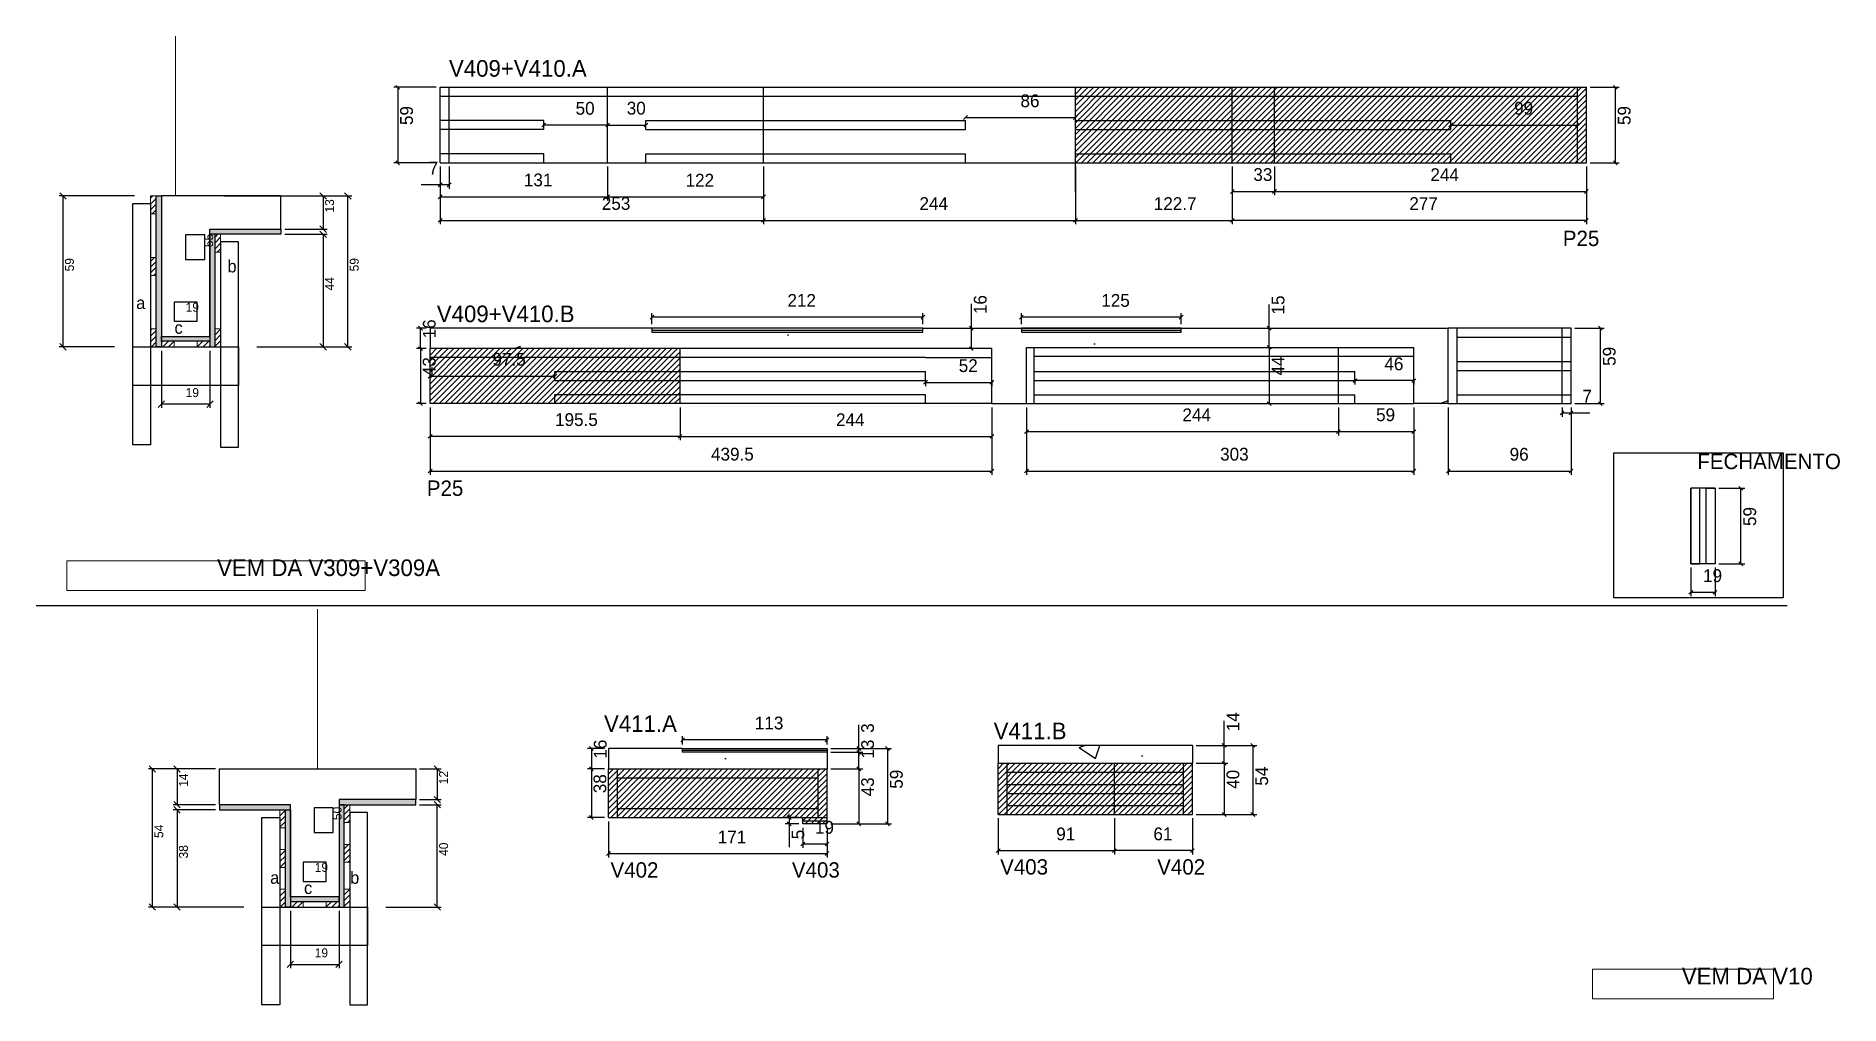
# Model space of a CAD drawing. Header units: metres. Extents: x 3180 to 4591, y 2805 to 3563.
import ezdxf

# ---------------------------------------------------------------- set-up
doc = ezdxf.new("R2010")
doc.units = ezdxf.units.M
for name, color, linetype in [('00 - FELIPE', 7, 'Continuous'), ('5', 7, 'Continuous'), ('CONCRETO', 7, 'Continuous'), ('COTA', 7, 'Continuous'), ('Cota Seção (2x)', 7, 'Continuous'), ('Cotas', 7, 'Continuous'), ('detalhes', 7, 'Continuous'), ('Hachura', 7, 'Continuous'), ('Madeira', 7, 'Continuous'), ('Painéis', 7, 'Continuous'), ('REAPROVEITAMENTO', 7, 'Continuous'), ('SARR_2.2x7', 7, 'Continuous'), ('SARR_3.5x7', 7, 'Continuous'), ('SARR_EDITAR', 7, 'Continuous'), ('TEXTO PILAR', 7, 'Continuous'), ('Texto Seção', 7, 'Continuous')]:
    doc.layers.add(name, color=color, linetype=linetype)

msp = doc.modelspace()

# ---------------------------------------------------------------- hatches: boundary and pattern name
at = {"layer": 'COTA'}
h = msp.add_hatch(dxfattribs=at)
h.set_pattern_fill('AR-CONC')
h.paths.add_polyline_path([(3906, 3287.7), (3926.8, 3303.1), (3906, 3287.7)])
h.paths.add_polyline_path([(4285.1, 3327.5), (4285.1, 3327.5), (4285.1, 3334.5), (4076.1, 3334.5), (4076.1, 3331.5), (3951.1, 3331.5), (3951.1, 3334.5), (3874.1, 3334.5), (3874.1, 3331.5), (3662.1, 3331.5), (3662.1, 3334.5), (3488.6, 3334.5), (3488.6, 3318.5), (3876.1, 3318.5), (3928.1, 3318.5), (3928.1, 3275.5), (3955.1, 3275.5), (3955.1, 3319.5), (4258.1, 3319.5), (4258.1, 3275.5), (4285.1, 3275.5), (4285.1, 3327.5)])
h = msp.add_hatch(dxfattribs=at)
h.set_pattern_fill('AR-CONC')
h.paths.add_polyline_path([(3799.1, 3002.9), (3686.1, 3002.9), (3686.1, 3005.9), (3628.1, 3005.9), (3628.1, 2989.9), (3799.1, 2989.9), (3799.1, 3002.9)])
h = msp.add_hatch(dxfattribs=at)
h.set_pattern_fill('AR-CONC')
h.paths.add_polyline_path([(4084.9, 3008.3), (3932.9, 3008.3), (3932.9, 2994.3), (4084.9, 2994.3), (4084.9, 3008.3)])
at = {"layer": 'Hachura'}
h = msp.add_hatch(dxfattribs=at)
h.set_pattern_fill('ANSI31')
h.paths.add_polyline_path([(3274.3, 3423.9), (3269.9, 3423.9), (3269.9, 3437.9), (3274.3, 3437.9), (3274.3, 3423.9)])
h = msp.add_hatch(color=7, dxfattribs=at)
h.dxf.hatch_style = 1
h.paths.add_polyline_path([(3274.3, 3437.9), (3278.3, 3437.9), (3278.3, 3319.9), (3274.3, 3319.9), (3274.3, 3437.9)])
h = msp.add_hatch(color=7, dxfattribs=at)
h.dxf.hatch_style = 1
h.paths.add_polyline_path([(3316.3, 3407.9), (3316.3, 3411.9), (3371.9, 3411.9), (3371.9, 3407.9), (3316.3, 3407.9)])
h = msp.add_hatch(color=7, dxfattribs=at)
h.dxf.hatch_style = 1
h.paths.add_polyline_path([(3316.3, 3407.9), (3320.3, 3407.9), (3320.3, 3319.9), (3316.3, 3319.9), (3316.3, 3407.9)])
h = msp.add_hatch(dxfattribs=at)
h.set_pattern_fill('ANSI31')
h.paths.add_polyline_path([(3324.7, 3393.9), (3320.3, 3393.9), (3320.3, 3407.9), (3324.7, 3407.9), (3324.7, 3393.9)])
h = msp.add_hatch(dxfattribs=at)
h.set_pattern_fill('ANSI31')
h.paths.add_polyline_path([(3274.3, 3375.8), (3269.9, 3375.8), (3269.9, 3389.8), (3274.3, 3389.8), (3274.3, 3375.8)])
h = msp.add_hatch(dxfattribs=at)
h.set_pattern_fill('ANSI31')
h.paths.add_polyline_path([(3274.3, 3319.9), (3269.9, 3319.9), (3269.9, 3333.9), (3274.3, 3333.9), (3274.3, 3319.9)])
h = msp.add_hatch(dxfattribs=at)
h.set_pattern_fill('ANSI31')
h.paths.add_polyline_path([(3324.7, 3319.9), (3320.3, 3319.9), (3320.3, 3333.9), (3324.7, 3333.9), (3324.7, 3319.9)])
h = msp.add_hatch(color=7, dxfattribs=at)
h.dxf.hatch_style = 1
h.paths.add_polyline_path([(3278.3, 3324.3), (3278.3, 3327.9), (3316.3, 3327.9), (3316.3, 3324.3), (3278.3, 3324.3)])
h = msp.add_hatch(dxfattribs=at)
h.set_pattern_fill('ANSI31')
h.paths.add_polyline_path([(3278.3, 3319.9), (3278.3, 3324.3), (3288.3, 3324.3), (3288.3, 3319.9), (3278.3, 3319.9)])
h = msp.add_hatch(dxfattribs=at)
h.set_pattern_fill('ANSI31')
h.paths.add_polyline_path([(3316.3, 3319.9), (3316.3, 3324.3), (3306.3, 3324.3), (3306.3, 3319.9), (3316.3, 3319.9)])
h = msp.add_hatch(color=7, dxfattribs=at)
h.dxf.hatch_style = 1
h.paths.add_polyline_path([(3477.3, 2961.9), (3477.3, 2965.9), (3417.3, 2965.9), (3417.3, 2961.9), (3477.3, 2961.9)])
h = msp.add_hatch(color=7, dxfattribs=at)
h.dxf.hatch_style = 1
h.paths.add_polyline_path([(3379.3, 2957.9), (3379.3, 2961.9), (3323.7, 2961.9), (3323.7, 2957.9), (3379.3, 2957.9)])
h = msp.add_hatch(dxfattribs=at)
h.set_pattern_fill('ANSI31')
h.paths.add_polyline_path([(3370.9, 2943.9), (3375.3, 2943.9), (3375.3, 2957.9), (3370.9, 2957.9), (3370.9, 2943.9)])
h = msp.add_hatch(color=7, dxfattribs=at)
h.dxf.hatch_style = 1
h.paths.add_polyline_path([(3375.3, 2959.9), (3379.3, 2959.9), (3379.3, 2881.9), (3375.3, 2881.9), (3375.3, 2959.9)])
h = msp.add_hatch(color=7, dxfattribs=at)
h.dxf.hatch_style = 1
h.paths.add_polyline_path([(3421.3, 2961.9), (3417.3, 2961.9), (3417.3, 2881.9), (3421.3, 2881.9), (3421.3, 2961.9)])
h = msp.add_hatch(dxfattribs=at)
h.set_pattern_fill('ANSI31')
h.paths.add_polyline_path([(3425.7, 2947.9), (3421.3, 2947.9), (3421.3, 2961.9), (3425.7, 2961.9), (3425.7, 2947.9)])
h = msp.add_hatch(dxfattribs=at)
h.set_pattern_fill('ANSI31')
h.paths.add_polyline_path([(3370.9, 2912.9), (3375.3, 2912.9), (3375.3, 2926.9), (3370.9, 2926.9), (3370.9, 2912.9)])
h = msp.add_hatch(dxfattribs=at)
h.set_pattern_fill('ANSI31')
h.paths.add_polyline_path([(3425.7, 2916.9), (3421.3, 2916.9), (3421.3, 2930.9), (3425.7, 2930.9), (3425.7, 2916.9)])
h = msp.add_hatch(dxfattribs=at)
h.set_pattern_fill('ANSI31')
h.paths.add_polyline_path([(3370.9, 2881.9), (3375.3, 2881.9), (3375.3, 2895.9), (3370.9, 2895.9), (3370.9, 2881.9)])
h = msp.add_hatch(dxfattribs=at)
h.set_pattern_fill('ANSI31')
h.paths.add_polyline_path([(3425.7, 2881.9), (3421.3, 2881.9), (3421.3, 2895.9), (3425.7, 2895.9), (3425.7, 2881.9)])
h = msp.add_hatch(color=7, dxfattribs=at)
h.dxf.hatch_style = 1
h.paths.add_polyline_path([(3417.3, 2886.3), (3417.3, 2889.9), (3379.3, 2889.9), (3379.3, 2886.3), (3417.3, 2886.3)])
h = msp.add_hatch(dxfattribs=at)
h.set_pattern_fill('ANSI31')
h.paths.add_polyline_path([(3379.3, 2881.9), (3379.3, 2886.3), (3389.3, 2886.3), (3389.3, 2881.9), (3379.3, 2881.9)])
h = msp.add_hatch(dxfattribs=at)
h.set_pattern_fill('ANSI31')
h.paths.add_polyline_path([(3417.3, 2881.9), (3417.3, 2886.3), (3407.3, 2886.3), (3407.3, 2881.9), (3417.3, 2881.9)])
at = {"layer": 'REAPROVEITAMENTO'}
h = msp.add_hatch(dxfattribs=at)
h.set_pattern_fill('ANSI31')
h.paths.add_polyline_path([(3993.4, 3522.8), (3993.4, 3463.8), (4393.1, 3463.8), (4393.1, 3522.8), (3993.4, 3522.8)])
h = msp.add_hatch(dxfattribs=at)
h.set_pattern_fill('ANSI31')
h.paths.add_polyline_path([(3684.1, 3275.5), (3684.1, 3318.5), (3488.6, 3318.5), (3488.6, 3275.5), (3684.1, 3275.5)])
h = msp.add_hatch(dxfattribs=at)
h.set_pattern_fill('ANSI31')
h.paths.add_polyline_path([(4084.9, 2954.3), (4084.9, 2994.3), (3932.9, 2994.3), (3932.9, 2954.3), (4084.9, 2954.3)])
h = msp.add_hatch(dxfattribs=at)
h.set_pattern_fill('ANSI31')
h.paths.add_polyline_path([(3628.1, 2951.9), (3780.1, 2951.9), (3780.1, 2946.9), (3799.1, 2946.9), (3799.1, 2989.9), (3628.1, 2989.9), (3628.1, 2951.9)])

# ---------------------------------------------------------------- linework, layer by layer
at = {"layer": '00 - FELIPE', "color": 0, "lineweight": 25}
for p, q in [((3628.9, 3494.8), (3625.9, 3491.8)), ((3655.9, 3491.8), (3658.9, 3494.8)), ((3497.9, 3420.3), (3494.9, 3417.3)), ((3747.9, 3417.3), (3750.9, 3420.3)), ((3877.6, 3293.6), (3874.6, 3290.6)), ((3926.6, 3290.6), (3929.6, 3293.6)), ((4213.6, 3295), (4210.6, 3292)), ((4256.6, 3292), (4259.6, 3295))]:
    msp.add_line(p, q, dxfattribs=at)
at = {"layer": '00 - FELIPE', "color": 4, "lineweight": 25}
for p, q in [((3627.4, 3493.3), (3657.4, 3493.3)), ((3496.4, 3460.8), (3496.4, 3415.8)), ((3749.4, 3460.8), (3749.4, 3415.8)), ((3496.4, 3418.8), (3749.4, 3418.8)), ((3876.1, 3294), (3876.1, 3289.1)), ((3876.1, 3292.1), (3928.1, 3292.1)), ((3928.1, 3294), (3928.1, 3289.1)), ((4212.1, 3294.5), (4212.1, 3290.5)), ((4258.1, 3293.5), (4212.1, 3293.5)), ((4258.1, 3294.5), (4258.1, 3290.5))]:
    msp.add_line(p, q, dxfattribs=at)
at = {"layer": 'CONCRETO', "color": 251, "lineweight": 25}
for points in [[(3371.9, 3411.9), (3371.9, 3437.9), (3316.3, 3437.9), (3316.3, 3437.9), (3278.3, 3437.9), (3278.3, 3327.9), (3316.3, 3327.9), (3316.3, 3411.9)], [(3323.7, 2961.9), (3323.7, 2989.9), (3477.3, 2989.9), (3477.3, 2965.9), (3417.3, 2965.9), (3417.3, 2889.9), (3379.3, 2889.9), (3379.3, 2961.9)]]:
    msp.add_lwpolyline(points, close=True, dxfattribs=at)
at = {"layer": 'COTA', "color": 4, "lineweight": 25}
for p, q in [((4396.1, 3522.8), (4418.8, 3522.8)), ((4415.8, 3463.8), (4415.8, 3522.8)), ((3627.4, 3493.3), (3577.4, 3493.3)), ((3907.4, 3499.2), (3993.4, 3499.2)), ((4287.1, 3493.3), (4386.1, 3493.3)), ((3496.4, 3460.8), (3496.4, 3434.2)), ((3496.4, 3460.8), (3496.4, 3443.5)), ((3503.4, 3460.8), (3503.4, 3443.5)), ((3627.4, 3460.8), (3627.4, 3434.2)), ((3627.4, 3460.8), (3627.4, 3434.2)), ((3749.4, 3460.8), (3749.4, 3434.2)), ((4116.1, 3460.8), (4116.1, 3415.8)), ((4116.1, 3460.8), (4116.1, 3438.4)), ((4116.1, 3460.8), (4116.1, 3415.8)), ((4149.1, 3460.8), (4149.1, 3438.4)), ((4149.1, 3460.8), (4149.1, 3438.4)), ((4393.1, 3460.8), (4393.1, 3415.8)), ((4393.1, 3460.8), (4393.1, 3438.4)), ((4396.1, 3463.8), (4418.8, 3463.8)), ((3496.4, 3446.5), (3481.6, 3446.5)), ((3503.4, 3446.5), (3496.4, 3446.5)), ((3257.3, 3437.9), (3198.4, 3437.9)), ((3201.4, 3319.9), (3201.4, 3437.9)), ((3327.3, 3437.9), (3427.2, 3437.9)), ((3374.9, 3437.9), (3407.9, 3437.9)), ((3404.9, 3437.9), (3404.9, 3411.9)), ((3424.2, 3319.9), (3424.2, 3437.9)), ((3496.4, 3437.2), (3627.4, 3437.2)), ((3627.4, 3437.2), (3749.4, 3437.2)), ((3993.4, 3438.3), (3993.4, 3415.8)), ((4116.1, 3441.4), (4149.1, 3441.4)), ((4149.1, 3441.4), (4393.1, 3441.4)), ((3993.4, 3418.8), (4116.1, 3418.8)), ((4393.1, 3418.8), (4116.1, 3418.8)), ((3374.9, 3411.9), (3407.9, 3411.9)), ((3374.9, 3407.9), (3407.9, 3407.9)), ((3404.9, 3407.9), (3404.9, 3319.9)), ((3662.1, 3337.5), (3662.1, 3346.1)), ((3874.1, 3337.5), (3874.1, 3346.1)), ((3951.1, 3337.5), (3951.1, 3346.1)), ((4076.1, 3337.5), (4076.1, 3346.1)), ((3485.6, 3334.5), (3478, 3334.5)), ((3481, 3318.5), (3481, 3334.5)), ((3874.1, 3343.1), (3662.1, 3343.1)), ((4076.1, 3343.1), (3951.1, 3343.1)), ((3241.7, 3319.9), (3198.4, 3319.9)), ((3278.3, 3316.9), (3278.3, 3272.1)), ((3316.3, 3316.9), (3316.3, 3272.1)), ((3352.9, 3319.9), (3427.2, 3319.9)), ((3352.9, 3319.9), (3407.9, 3319.9)), ((3485.6, 3318.5), (3478, 3318.5)), ((3485.6, 3318.5), (3478, 3318.5)), ((3481, 3318.5), (3481, 3275.5)), ((3488.6, 3298.9), (3488.6, 3300)), ((3488.6, 3297), (3586.1, 3297)), ((3586.1, 3298.9), (3586.1, 3300)), ((3316.3, 3275.1), (3278.3, 3275.1)), ((3485.6, 3275.5), (3478, 3275.5)), ((3488.6, 3272.5), (3488.6, 3246.9)), ((3684.1, 3272.5), (3684.1, 3246.9)), ((4374.1, 3272.5), (4374.1, 3265.2)), ((4374.1, 3268.2), (4381.1, 3268.2)), ((4381.1, 3272.5), (4381.1, 3265.2)), ((4381.1, 3268.2), (4395.8, 3268.2)), ((3684.1, 3249.9), (3488.6, 3249.9)), ((3824, 3005.9), (3824, 3024.3)), ((4109.7, 3008.3), (4109.7, 3027.4)), ((3625.1, 3005.9), (3611.7, 3005.9)), ((3614.7, 3005.9), (3614.7, 2989.9)), ((3686.1, 3008.9), (3686.1, 3015.6)), ((3799.1, 3012.6), (3686.1, 3012.6)), ((3799.1, 3008.9), (3799.1, 3015.6)), ((3802.1, 3005.9), (3849.4, 3005.9)), ((3802.1, 3005.9), (3827, 3005.9)), ((3824, 3002.9), (3824, 3005.9)), ((3846.4, 3005.9), (3846.4, 2946.9)), ((4087.9, 3008.3), (4135.2, 3008.3)), ((4087.9, 3008.3), (4112.7, 3008.3)), ((4109.7, 2994.3), (4109.7, 3008.3)), ((4132.2, 3008.3), (4132.2, 2954.3)), ((3802.1, 3002.9), (3827, 3002.9)), ((3802.1, 3002.9), (3827, 3002.9)), ((3824, 2989.9), (3824, 3002.9)), ((3824, 3002.9), (3824, 2999.9)), ((4087.9, 2994.3), (4112.7, 2994.3)), ((4087.9, 2994.3), (4112.7, 2994.3)), ((4109.7, 2994.3), (4109.7, 2954.3)), ((3320.7, 2989.9), (3268.3, 2989.9)), ((3271.3, 2881.9), (3271.3, 2989.9)), ((3320.7, 2989.9), (3287.6, 2989.9)), ((3290.6, 2989.9), (3290.6, 2961.9)), ((3480.3, 2989.9), (3497.1, 2989.9)), ((3494.1, 2989.9), (3494.1, 2965.9)), ((3625.1, 2989.9), (3611.7, 2989.9)), ((3625.1, 2989.9), (3611.7, 2989.9)), ((3614.7, 2989.9), (3614.7, 2951.9)), ((3802.1, 2989.9), (3827, 2989.9)), ((3802.1, 2989.9), (3827, 2989.9)), ((3824, 2989.9), (3824, 2946.9)), ((3480.3, 2965.9), (3497.1, 2965.9)), ((3320.7, 2961.9), (3287.6, 2961.9)), ((3320.7, 2957.9), (3287.6, 2957.9)), ((3290.6, 2957.9), (3290.6, 2881.9)), ((3480.3, 2961.9), (3497.1, 2961.9)), ((3494.1, 2881.9), (3494.1, 2961.9)), ((3625.1, 2951.9), (3611.7, 2951.9)), ((3777.1, 2951.9), (3766.4, 2951.9)), ((3769.4, 2951.9), (3769.4, 2954.9)), ((3769.4, 2951.9), (3769.4, 2946.9)), ((3932.9, 2951.3), (3932.9, 2923)), ((4023.9, 2951.3), (4023.9, 2923)), ((4087.9, 2954.3), (4112.7, 2954.3)), ((4087.9, 2954.3), (4135.2, 2954.3)), ((3628.1, 2948.9), (3628.1, 2920.7)), ((3777.1, 2946.9), (3766.4, 2946.9)), ((3769.4, 2946.9), (3769.4, 2928.8)), ((3780.1, 2943.9), (3780.1, 2928.2)), ((3799.1, 2943.9), (3799.1, 2920.7)), ((3799.1, 2943.9), (3799.1, 2928.2)), ((3802.1, 2946.9), (3827, 2946.9)), ((3802.1, 2946.9), (3849.4, 2946.9)), ((3628.1, 2923.7), (3799.1, 2923.7)), ((3780.1, 2931.2), (3799.1, 2931.2)), ((3932.9, 2926), (4023.9, 2926)), ((3342.7, 2881.9), (3268.3, 2881.9)), ((3342.7, 2881.9), (3287.6, 2881.9)), ((3379.3, 2878.9), (3379.3, 2834.1)), ((3417.3, 2878.9), (3417.3, 2834.1)), ((3453.9, 2881.9), (3497.1, 2881.9)), ((3379.3, 2837.1), (3417.3, 2837.1))]:
    msp.add_line(p, q, dxfattribs=at)
at = {"layer": 'COTA', "color": 0, "lineweight": 25}
for p, q in [((4417.3, 3521.3), (4414.3, 3524.3)), ((3908.9, 3500.7), (3905.9, 3497.7)), ((3991.9, 3497.7), (3994.9, 3500.7)), ((3578.9, 3494.8), (3575.9, 3491.8)), ((3625.9, 3491.8), (3628.9, 3494.8)), ((4288.6, 3494.8), (4285.6, 3491.8)), ((4384.6, 3491.8), (4387.6, 3494.8)), ((4414.3, 3465.3), (4417.3, 3462.3)), ((3497.9, 3448), (3494.9, 3445)), ((3501.9, 3445), (3504.9, 3448)), ((3497.9, 3438.7), (3494.9, 3435.7)), ((3625.9, 3435.7), (3628.9, 3438.7)), ((3628.9, 3438.7), (3625.9, 3435.7)), ((3747.9, 3435.7), (3750.9, 3438.7)), ((4117.6, 3442.9), (4114.6, 3439.9)), ((4147.6, 3439.9), (4150.6, 3442.9)), ((4150.6, 3442.9), (4147.6, 3439.9)), ((4391.6, 3439.9), (4394.6, 3442.9)), ((3994.9, 3420.3), (3991.9, 3417.3)), ((4117.6, 3420.3), (4114.6, 3417.3)), ((4114.6, 3417.3), (4117.6, 3420.3)), ((4391.6, 3417.3), (4394.6, 3420.3)), ((3663.6, 3344.6), (3660.6, 3341.6)), ((3872.6, 3341.6), (3875.6, 3344.6)), ((3952.6, 3344.6), (3949.6, 3341.6)), ((4074.6, 3341.6), (4077.6, 3344.6)), ((3482.5, 3333), (3479.5, 3336)), ((3479.5, 3320), (3482.5, 3317)), ((3482.5, 3317), (3479.5, 3320)), ((3490.1, 3298.5), (3487.1, 3295.5)), ((3584.6, 3295.5), (3587.6, 3298.5)), ((3479.5, 3277), (3482.5, 3274)), ((4375.6, 3269.7), (4372.6, 3266.7)), ((4379.6, 3266.7), (4382.6, 3269.7)), ((3490.1, 3251.4), (3487.1, 3248.4)), ((3682.6, 3248.4), (3685.6, 3251.4)), ((3616.2, 3004.4), (3613.2, 3007.4)), ((3687.6, 3014.1), (3684.6, 3011.1)), ((3797.6, 3011.1), (3800.6, 3014.1)), ((3822.5, 3007.4), (3825.5, 3004.4)), ((3847.9, 3004.4), (3844.9, 3007.4)), ((4111.2, 3006.8), (4108.2, 3009.8)), ((4133.7, 3006.8), (4130.7, 3009.8)), ((3825.5, 3001.4), (3822.5, 3004.4)), ((3825.5, 3001.4), (3822.5, 3004.4)), ((4111.2, 2992.8), (4108.2, 2995.8)), ((4108.2, 2995.8), (4111.2, 2992.8)), ((3616.2, 2988.4), (3613.2, 2991.4)), ((3613.2, 2991.4), (3616.2, 2988.4)), ((3825.5, 2988.4), (3822.5, 2991.4)), ((3822.5, 2991.4), (3825.5, 2988.4)), ((3613.2, 2953.4), (3616.2, 2950.4)), ((3767.9, 2953.4), (3770.9, 2950.4)), ((4108.2, 2955.8), (4111.2, 2952.8)), ((4130.7, 2955.8), (4133.7, 2952.8)), ((3770.9, 2945.4), (3767.9, 2948.4)), ((3822.5, 2948.4), (3825.5, 2945.4)), ((3844.9, 2948.4), (3847.9, 2945.4)), ((3629.6, 2925.2), (3626.6, 2922.2)), ((3781.6, 2932.7), (3778.6, 2929.7)), ((3797.6, 2929.7), (3800.6, 2932.7)), ((3797.6, 2922.2), (3800.6, 2925.2)), ((3934.4, 2927.5), (3931.4, 2924.5)), ((4022.4, 2924.5), (4025.4, 2927.5))]:
    msp.add_line(p, q, dxfattribs=at)
at = {"layer": 'COTA', "color": 241, "lineweight": 25}
for p, q in [((3488.6, 3334.5), (3488.6, 3318.5)), ((3662.1, 3334.5), (3488.6, 3334.5)), ((3874.1, 3334.5), (4285.1, 3334.5)), ((3928.1, 3275.5), (3955.1, 3275.5)), ((4285.1, 3275.5), (4258.1, 3275.5)), ((3180.3, 3117.6), (4550.3, 3117.6)), ((3628.1, 3005.9), (3628.1, 2989.9)), ((3686.1, 3005.9), (3628.1, 3005.9)), ((3932.9, 3008.3), (3932.9, 2994.3)), ((4084.9, 3008.3), (3932.9, 3008.3)), ((4084.9, 3008.3), (4084.9, 2994.3)), ((3799.1, 3002.9), (3799.1, 2989.9))]:
    msp.add_line(p, q, dxfattribs=at)
at = {"layer": 'COTA', "color": 0, "lineweight": 25}
for points in [[(3203.9, 3435.4), (3198.9, 3440.4)], [(3407.4, 3435.4), (3402.4, 3440.4)], [(3426.7, 3435.4), (3421.7, 3440.4)], [(3402.4, 3414.4), (3407.4, 3409.4)], [(3407.4, 3405.4), (3402.4, 3410.4)], [(3198.9, 3322.4), (3203.9, 3317.4)], [(3402.4, 3322.4), (3407.4, 3317.4)], [(3421.7, 3322.4), (3426.7, 3317.4)], [(3280.8, 3277.6), (3275.8, 3272.6)], [(3313.8, 3272.6), (3318.8, 3277.6)], [(3273.8, 2987.4), (3268.8, 2992.4)], [(3293.1, 2987.4), (3288.1, 2992.4)], [(3496.6, 2987.4), (3491.6, 2992.4)], [(3288.1, 2964.4), (3293.1, 2959.4)], [(3491.6, 2968.4), (3496.6, 2963.4)], [(3496.6, 2959.4), (3491.6, 2964.4)], [(3293.1, 2955.4), (3288.1, 2960.4)], [(3268.8, 2884.4), (3273.8, 2879.4)], [(3288.1, 2884.4), (3293.1, 2879.4)], [(3491.6, 2884.4), (3496.6, 2879.4)], [(3381.8, 2839.6), (3376.8, 2834.6)], [(3414.8, 2834.6), (3419.8, 2839.6)]]:
    msp.add_lwpolyline(points, dxfattribs=at)
at = {"layer": 'Cota Seção (2x)', "color": 180, "lineweight": 25}
for p, q in [((3312.3, 3407.5), (3297.3, 3407.5)), ((3297.3, 3407.5), (3297.3, 3388.2)), ((3312.3, 3388.2), (3312.3, 3407.5)), ((3297.3, 3388.2), (3312.3, 3388.2)), ((3306.3, 3354.9), (3288.3, 3354.9)), ((3288.3, 3354.9), (3288.3, 3339.9)), ((3306.3, 3339.9), (3306.3, 3354.9)), ((3288.3, 3339.9), (3306.3, 3339.9)), ((3412.8, 2959.5), (3397.8, 2959.5)), ((3397.8, 2959.5), (3397.8, 2940.2)), ((3412.8, 2940.2), (3412.8, 2959.5)), ((3397.8, 2940.2), (3412.8, 2940.2)), ((3407.3, 2916.9), (3389.3, 2916.9)), ((3389.3, 2916.9), (3389.3, 2901.9)), ((3407.3, 2901.9), (3407.3, 2916.9)), ((3389.3, 2901.9), (3407.3, 2901.9))]:
    msp.add_line(p, q, dxfattribs=at)
at = {"layer": 'Cotas', "color": 1, "lineweight": 25}
msp.add_lwpolyline([(4414.7, 3237.1), (4547.1, 3237.1), (4547.1, 3123.6), (4414.7, 3123.6)], close=True, dxfattribs=at)
at = {"layer": 'Madeira', "color": 126, "lineweight": 18}
for points in [[(3274.3, 3423.9), (3269.9, 3423.9), (3269.9, 3437.9), (3274.3, 3437.9)], [(3324.7, 3393.9), (3320.3, 3393.9), (3320.3, 3407.9), (3324.7, 3407.9)], [(3274.3, 3375.8), (3269.9, 3375.8), (3269.9, 3389.8), (3274.3, 3389.8)], [(3274.3, 3319.9), (3269.9, 3319.9), (3269.9, 3333.9), (3274.3, 3333.9)], [(3324.7, 3319.9), (3320.3, 3319.9), (3320.3, 3333.9), (3324.7, 3333.9)], [(3278.3, 3319.9), (3278.3, 3324.3), (3288.3, 3324.3), (3288.3, 3319.9)], [(3316.3, 3319.9), (3316.3, 3324.3), (3306.3, 3324.3), (3306.3, 3319.9)], [(3370.9, 2943.9), (3375.3, 2943.9), (3375.3, 2957.9), (3370.9, 2957.9)], [(3425.7, 2947.9), (3421.3, 2947.9), (3421.3, 2961.9), (3425.7, 2961.9)], [(3370.9, 2912.9), (3375.3, 2912.9), (3375.3, 2926.9), (3370.9, 2926.9)], [(3425.7, 2916.9), (3421.3, 2916.9), (3421.3, 2930.9), (3425.7, 2930.9)], [(3370.9, 2881.9), (3375.3, 2881.9), (3375.3, 2895.9), (3370.9, 2895.9)], [(3425.7, 2881.9), (3421.3, 2881.9), (3421.3, 2895.9), (3425.7, 2895.9)], [(3379.3, 2881.9), (3379.3, 2886.3), (3389.3, 2886.3), (3389.3, 2881.9)], [(3417.3, 2881.9), (3417.3, 2886.3), (3407.3, 2886.3), (3407.3, 2881.9)]]:
    msp.add_lwpolyline(points, close=True, dxfattribs=at)
at = {"layer": 'Painéis', "color": 4, "lineweight": 25}
for p, q in [((3493.4, 3522.8), (3460.2, 3522.8)), ((3463.2, 3522.8), (3463.2, 3463.8)), ((3493.4, 3463.8), (3460.2, 3463.8)), ((3749.4, 3460.8), (3749.4, 3415.8)), ((3993.4, 3460.8), (3993.4, 3415.8)), ((3749.4, 3418.8), (3993.4, 3418.8)), ((3912, 3334.5), (3912, 3353.5)), ((4145, 3334.5), (4145, 3352.9)), ((3912, 3318.5), (3912, 3334.5)), ((4145, 3319.5), (4145, 3334.5)), ((4384.1, 3334.5), (4407.1, 3334.5)), ((4404.1, 3275.5), (4404.1, 3334.5)), ((4145, 3319.5), (4145, 3275.5)), ((4384.1, 3275.5), (4407.1, 3275.5)), ((3488.6, 3272.5), (3488.6, 3219.8)), ((3684.1, 3272.5), (3684.1, 3246.9)), ((3928.1, 3272.5), (3928.1, 3246.9)), ((3928.1, 3272.5), (3928.1, 3219.8)), ((3955.1, 3272.5), (3955.1, 3250.6)), ((3955.1, 3272.5), (3955.1, 3219.8)), ((4199.1, 3272.5), (4199.1, 3250.6)), ((4199.1, 3272.5), (4199.1, 3250.6)), ((4258.1, 3272.5), (4258.1, 3250.6)), ((4258.1, 3272.5), (4258.1, 3219.8)), ((4285.1, 3272.5), (4285.1, 3219.8)), ((4381.1, 3272.5), (4381.1, 3219.8)), ((3684.1, 3249.9), (3928.1, 3249.9)), ((3955.1, 3253.6), (4199.1, 3253.6)), ((4199.1, 3253.6), (4258.1, 3253.6)), ((3488.6, 3222.8), (3928.1, 3222.8)), ((3955.1, 3222.8), (4258.1, 3222.8)), ((4285.1, 3222.8), (4381.1, 3222.8)), ((4496.8, 3209.3), (4517, 3209.3)), ((4514, 3150.3), (4514, 3209.3)), ((4474.9, 3147.3), (4474.9, 3125)), ((4493.8, 3147.3), (4493.8, 3125)), ((4496.8, 3150.3), (4517, 3150.3)), ((4474.9, 3128), (4493.8, 3128)), ((4023.9, 2951.3), (4023.9, 2923)), ((4084.9, 2951.3), (4084.9, 2923)), ((4084.9, 2926), (4023.9, 2926))]:
    msp.add_line(p, q, dxfattribs=at)
at = {"layer": 'Painéis', "color": 0, "lineweight": 25}
for p, q in [((3464.7, 3521.3), (3461.7, 3524.3)), ((3461.7, 3465.3), (3464.7, 3462.3)), ((3750.9, 3420.3), (3747.9, 3417.3)), ((3991.9, 3417.3), (3994.9, 3420.3)), ((3913.5, 3333), (3910.5, 3336)), ((4146.5, 3333), (4143.5, 3336)), ((4405.6, 3333), (4402.6, 3336)), ((3910.5, 3320), (3913.5, 3317)), ((4143.5, 3321), (4146.5, 3318)), ((4146.5, 3318), (4143.5, 3321)), ((4143.5, 3277), (4146.5, 3274)), ((4402.6, 3277), (4405.6, 3274)), ((3685.6, 3251.4), (3682.6, 3248.4)), ((3926.6, 3248.4), (3929.6, 3251.4)), ((3956.6, 3255.1), (3953.6, 3252.1)), ((4197.6, 3252.1), (4200.6, 3255.1)), ((4200.6, 3255.1), (4197.6, 3252.1)), ((4256.6, 3252.1), (4259.6, 3255.1)), ((3490.1, 3224.3), (3487.1, 3221.3)), ((3926.6, 3221.3), (3929.6, 3224.3)), ((3956.6, 3224.3), (3953.6, 3221.3)), ((4256.6, 3221.3), (4259.6, 3224.3)), ((4286.6, 3224.3), (4283.6, 3221.3)), ((4379.6, 3221.3), (4382.6, 3224.3)), ((4515.5, 3207.8), (4512.5, 3210.8)), ((4512.5, 3151.8), (4515.5, 3148.8)), ((4476.4, 3129.5), (4473.4, 3126.5)), ((4492.3, 3126.5), (4495.3, 3129.5)), ((4025.4, 2927.5), (4022.4, 2924.5)), ((4083.4, 2924.5), (4086.4, 2927.5))]:
    msp.add_line(p, q, dxfattribs=at)
at = {"layer": 'Painéis', "color": 200, "lineweight": 25}
for p, q in [((3496.4, 3522.8), (4393.1, 3522.8)), ((3496.4, 3463.8), (3496.4, 3522.8)), ((3627.4, 3463.8), (3627.4, 3522.8)), ((3749.4, 3463.8), (3749.4, 3522.8)), ((3993.4, 3441.3), (3993.4, 3522.8)), ((4116.1, 3463.8), (4116.1, 3522.8)), ((4116.1, 3463.8), (4116.1, 3522.8)), ((4149.1, 3463.8), (4149.1, 3522.8)), ((4393.1, 3463.8), (4393.1, 3522.8)), ((3496.4, 3463.8), (3993.4, 3463.8)), ((3993.4, 3463.8), (4393.1, 3463.8)), ((4285.1, 3275.5), (4285.1, 3334.5)), ((4381.1, 3334.5), (4285.1, 3334.5)), ((4381.1, 3275.5), (4381.1, 3334.5)), ((3876.1, 3318.5), (3488.6, 3318.5)), ((3488.6, 3275.5), (3488.6, 3318.5)), ((3684.1, 3275.5), (3684.1, 3318.5)), ((3928.1, 3318.5), (3876.1, 3318.5)), ((3928.1, 3275.5), (3928.1, 3318.5)), ((3955.1, 3275.5), (3955.1, 3319.5)), ((3955.1, 3319.5), (4258.1, 3319.5)), ((4199.1, 3275.5), (4199.1, 3319.5)), ((4258.1, 3275.5), (4258.1, 3319.5)), ((3928.1, 3275.5), (3488.6, 3275.5)), ((3955.1, 3275.5), (4258.1, 3275.5)), ((4285.1, 3275.5), (4381.1, 3275.5)), ((4493.8, 3209.3), (4474.9, 3209.3)), ((4474.9, 3150.3), (4474.9, 3209.3)), ((4493.8, 3209.3), (4493.8, 3150.3)), ((4493.8, 3150.3), (4474.9, 3150.3)), ((3932.9, 2994.3), (4084.9, 2994.3)), ((3932.9, 2954.3), (3932.9, 2994.3)), ((4023.9, 2954.3), (4023.9, 2994.3)), ((4084.9, 2954.3), (4084.9, 2994.3)), ((3628.1, 2989.9), (3799.1, 2989.9)), ((3628.1, 2951.9), (3628.1, 2989.9)), ((3799.1, 2946.9), (3799.1, 2989.9)), ((3628.1, 2951.9), (3780.1, 2951.9)), ((3780.1, 2946.9), (3780.1, 2951.9)), ((3932.9, 2954.3), (4084.9, 2954.3)), ((3799.1, 2946.9), (3780.1, 2946.9))]:
    msp.add_line(p, q, dxfattribs=at)
for points in [[(3274.3, 3437.9), (3278.3, 3437.9), (3278.3, 3319.9), (3274.3, 3319.9)], [(3316.3, 3407.9), (3316.3, 3411.9), (3371.9, 3411.9), (3371.9, 3407.9)], [(3320.3, 3407.9), (3316.3, 3407.9), (3316.3, 3319.9), (3320.3, 3319.9)], [(3874.1, 3334.5), (3662.1, 3334.5), (3662.1, 3331.5), (3874.1, 3331.5)], [(4076.1, 3334.5), (3951.1, 3334.5), (3951.1, 3331.5), (4076.1, 3331.5)], [(3278.3, 3324.3), (3278.3, 3327.9), (3316.3, 3327.9), (3316.3, 3324.3)], [(3686.1, 3005.9), (3799.1, 3005.9), (3799.1, 3002.9), (3686.1, 3002.9)], [(3477.3, 2961.9), (3477.3, 2965.9), (3417.3, 2965.9), (3417.3, 2961.9)], [(3379.3, 2957.9), (3379.3, 2961.9), (3323.7, 2961.9), (3323.7, 2957.9)], [(3375.3, 2957.9), (3379.3, 2957.9), (3379.3, 2881.9), (3375.3, 2881.9)], [(3421.3, 2961.9), (3417.3, 2961.9), (3417.3, 2881.9), (3421.3, 2881.9)], [(3417.3, 2886.3), (3417.3, 2889.9), (3379.3, 2889.9), (3379.3, 2886.3)]]:
    msp.add_lwpolyline(points, close=True, dxfattribs=at)
at = {"layer": 'SARR_2.2x7', "color": 40, "lineweight": 25}
for p, q in [((3496.4, 3515.8), (3749.4, 3515.8)), ((3503.4, 3463.8), (3503.4, 3522.8)), ((3749.4, 3515.8), (4116.1, 3515.8)), ((4116.1, 3515.8), (4386.1, 3515.8)), ((4386.1, 3463.8), (4386.1, 3522.8)), ((3577.4, 3496.8), (3496.4, 3496.8)), ((3577.4, 3489.8), (3496.4, 3489.8)), ((3577.4, 3489.8), (3577.4, 3496.8)), ((3657.4, 3496.8), (3749.4, 3496.8)), ((3657.4, 3489.8), (3657.4, 3496.8)), ((3657.4, 3489.8), (3749.4, 3489.8)), ((3749.4, 3496.8), (3907.4, 3496.8)), ((3749.4, 3489.8), (3907.4, 3489.8)), ((3907.4, 3489.8), (3907.4, 3496.8)), ((3993.4, 3496.8), (4116.1, 3496.8)), ((3993.4, 3489.8), (3993.4, 3496.8)), ((3993.4, 3489.8), (4116.1, 3489.8)), ((4116.1, 3496.8), (4287.1, 3496.8)), ((4116.1, 3489.8), (4287.1, 3489.8)), ((4287.1, 3489.8), (4287.1, 3496.8)), ((3577.4, 3470.8), (3496.4, 3470.8)), ((3577.4, 3463.8), (3577.4, 3470.8)), ((3657.4, 3470.8), (3749.4, 3470.8)), ((3657.4, 3463.8), (3657.4, 3470.8)), ((3749.4, 3470.8), (3907.4, 3470.8)), ((3749.4, 3463.8), (3907.4, 3463.8)), ((3907.4, 3463.8), (3907.4, 3470.8)), ((3993.4, 3470.8), (4116.1, 3470.8)), ((3993.4, 3463.8), (3993.4, 3470.8)), ((4116.1, 3470.8), (4287.1, 3470.8)), ((4287.1, 3463.8), (4287.1, 3470.8)), ((4292.1, 3275.5), (4292.1, 3334.5)), ((4374.1, 3275.5), (4374.1, 3334.5)), ((3961.1, 3275.5), (3961.1, 3319.5)), ((4292.1, 3327.5), (4381.1, 3327.5)), ((3684.1, 3311.5), (3488.6, 3311.5)), ((3876.1, 3311.5), (3684.1, 3311.5)), ((3876.1, 3311.5), (3928.1, 3311.5)), ((3961.1, 3312.5), (4199.1, 3312.5)), ((4199.1, 3312.5), (4258.1, 3312.5)), ((4292.1, 3308.5), (4381.1, 3308.5)), ((3586.1, 3293.5), (3586.1, 3300.5)), ((3586.1, 3300.5), (3684.1, 3300.5)), ((3586.1, 3293.5), (3684.1, 3293.5)), ((3684.1, 3300.5), (3876.1, 3300.5)), ((3684.1, 3293.5), (3876.1, 3293.5)), ((3876.1, 3293.5), (3876.1, 3300.5)), ((3961.1, 3300.5), (4199.1, 3300.5)), ((3961.1, 3293.5), (4199.1, 3293.5)), ((4199.1, 3300.5), (4212.1, 3300.5)), ((4199.1, 3293.5), (4212.1, 3293.5)), ((4212.1, 3293.5), (4212.1, 3300.5)), ((4292.1, 3301.5), (4381.1, 3301.5)), ((3586.1, 3275.5), (3586.1, 3282.5)), ((3684.1, 3282.5), (3586.1, 3282.5)), ((3876.1, 3282.5), (3684.1, 3282.5)), ((3876.1, 3275.5), (3876.1, 3282.5)), ((3961.1, 3282.5), (4199.1, 3282.5)), ((4199.1, 3282.5), (4212.1, 3282.5)), ((4212.1, 3275.5), (4212.1, 3282.5)), ((4292.1, 3282.5), (4381.1, 3282.5)), ((3939.9, 2954.3), (3939.9, 2994.3)), ((4077.9, 2954.3), (4077.9, 2994.3)), ((3635.1, 2951.9), (3635.1, 2989.9)), ((3635.1, 2982.9), (3792.1, 2982.9)), ((3792.1, 2951.9), (3792.1, 2989.9)), ((3939.9, 2987.3), (4077.9, 2987.3)), ((3939.9, 2977.8), (4077.9, 2977.8)), ((3939.9, 2970.8), (4077.9, 2970.8)), ((3635.1, 2958.9), (3792.1, 2958.9)), ((3635.1, 2951.9), (3792.1, 2951.9)), ((3792.1, 2951.9), (3799.1, 2951.9)), ((3939.9, 2961.3), (4077.9, 2961.3))]:
    msp.add_line(p, q, dxfattribs=at)
for points in [[(4481.9, 3209.3), (4474.9, 3209.3), (4474.9, 3150.3), (4481.9, 3150.3)], [(4486.9, 3209.3), (4493.8, 3209.3), (4493.8, 3150.3), (4486.9, 3150.3)]]:
    msp.add_lwpolyline(points, close=True, dxfattribs=at)
at = {"layer": 'SARR_3.5x7', "color": 81, "lineweight": 25}
for points in [[(3255.9, 3431.9), (3269.9, 3431.9), (3269.9, 3243.4), (3255.9, 3243.4)], [(3338.7, 3401.9), (3324.7, 3401.9), (3324.7, 3241.4), (3338.7, 3241.4)], [(3255.9, 3319.9), (3338.7, 3319.9), (3338.7, 3289.8), (3255.9, 3289.8)], [(3356.9, 2951.9), (3370.9, 2951.9), (3370.9, 2805.4), (3356.9, 2805.4)], [(3439.7, 2955.9), (3425.7, 2955.9), (3425.7, 2805.4), (3439.7, 2805.4)], [(3356.9, 2881.9), (3439.7, 2881.9), (3439.7, 2851.8), (3356.9, 2851.8)]]:
    msp.add_lwpolyline(points, close=True, dxfattribs=at)
at = {"layer": 'SARR_EDITAR', "color": 141, "lineweight": 25}
for p, q in [((3662.1, 3333), (3874.1, 3333)), ((3951.1, 3333), (4076.1, 3333)), ((3799.1, 3004.4), (3686.1, 3004.4)), ((3780.1, 2949.4), (3799.1, 2949.4))]:
    msp.add_line(p, q, dxfattribs=at)
at = {"layer": 'Texto Seção', "color": 252, "lineweight": 15}
for p, q in [((3289.5, 3437.9), (3289.5, 3562.9)), ((3400.5, 2989.9), (3400.5, 3114.9))]:
    msp.add_line(p, q, dxfattribs=at)
at = {"layer": 'Texto Seção', "color": 7, "lineweight": 15}
for points in [[(3204.4, 3152.6), (3437.8, 3152.6), (3437.8, 3129.4), (3204.4, 3129.4)], [(4398, 2833.3), (4539.4, 2833.3), (4539.4, 2810.1), (4398, 2810.1)]]:
    msp.add_lwpolyline(points, close=True, dxfattribs=at)

# ---------------------------------------------------------------- texts
at = {"layer": '00 - FELIPE', "color": 240, "lineweight": 25}
for s, p in [('30', (3642.4, 3501.5)), ('253', (3622.9, 3427)), ('52', (3902.1, 3300.2)), ('46', (4235.1, 3301.6))]:
    msp.add_text(s, height=10, dxfattribs=at).set_placement(p)
at = {"layer": '5', "color": 5, "lineweight": 25}
for s, p in [('P25', (4374.7, 3398.7)), ('P25', (3486, 3203.4)), ('V402', (3629.7, 2904.9)), ('V403', (3771.6, 2904.9)), ('V403', (3934.5, 2907.3)), ('V402', (4057.4, 2907.3))]:
    msp.add_text(s, height=12, rotation=0, dxfattribs=at).set_placement(p)
at = {"layer": 'COTA', "color": 240, "lineweight": 25}
for s, p in [('86', (3950.4, 3507.3)), ('50', (3602.4, 3501.4)), ('99', (4336.6, 3501.4)), ('7', (3487.5, 3454.6)), ('33', (4132.6, 3449.6)), ('244', (4271.1, 3449.5)), ('131', (3561.9, 3445.4)), ('122', (3688.4, 3445.2)), ('122.7', (4054.7, 3426.9)), ('277', (4254.6, 3426.9)), ('212', (3768.1, 3351.2)), ('125', (4013.6, 3351.2)), ('97.5', (3537.3, 3305.2)), ('7', (4390, 3276.3)), ('195.5', (3586.3, 3258)), ('113', (3742.6, 3020.8)), ('19', (3789.6, 2939.2)), ('171', (3713.6, 2931.7)), ('91', (3978.4, 2934.1))]:
    msp.add_text(s, height=10, dxfattribs=at).set_placement(p)
for s, p in [('59', (4427.7, 3493.3)), ('16', (3492.9, 3326.5)), ('43', (3492.8, 3297)), ('3', (3835.8, 3018.1)), ('14', (4121.7, 3019.3)), ('16', (3626.6, 2997.9)), ('13', (3835.8, 2997.9)), ('38', (3626.4, 2970.9)), ('43', (3835.8, 2968.4)), ('59', (3858.3, 2974.4)), ('40', (4121.6, 2974.3)), ('54', (4144.1, 2976.8)), ('5', (3781.3, 2934.9))]:
    msp.add_text(s, height=10, rotation=90, dxfattribs=at).set_placement(p)
at = {"layer": 'COTA', "color": 1, "lineweight": 25}
for s, p in [('13', (3413.4, 3424.9)), ('59', (3209.9, 3378.9)), ('59', (3432.7, 3378.9)), ('44', (3413.4, 3363.9)), ('14', (3299.1, 2975.9)), ('12', (3502.6, 2977.9)), ('54', (3279.8, 2935.9)), ('38', (3299.1, 2919.9)), ('40', (3502.6, 2921.9))]:
    msp.add_text(s, height=7, rotation=90, dxfattribs=at).set_placement(p)
for p in [(3297.3, 3280.6), (3398.3, 2842.6)]:
    msp.add_text('19', height=7, dxfattribs=at).set_placement(p)
at = {"layer": 'Cota Seção (2x)', "color": 1, "lineweight": 25}
for s, p in [('55', (3318.8, 3397.9)), ('50', (3419.3, 2949.9))]:
    msp.add_text(s, height=7, rotation=90, dxfattribs=at).set_placement(p)
for p in [(3297.3, 3347.4), (3398.3, 2909.4)]:
    msp.add_text('19', height=7, dxfattribs=at).set_placement(p)
at = {"layer": 'detalhes', "color": 4, "lineweight": 25}
for s, p in [('b', (3330, 3378.1)), ('a', (3258.6, 3349.5)), ('c', (3288.6, 3330.1)), ('a', (3363.4, 2900.1)), ('b', (3426, 2900.1)), ('c', (3389.9, 2892.1))]:
    msp.add_text(s, height=9.6, dxfattribs=at).set_placement(p)
at = {"layer": 'Painéis', "color": 240, "lineweight": 25}
for s, p in [('59', (3475.1, 3493.3)), ('16', (3923.9, 3345.5)), ('15', (4156.9, 3345.2)), ('59', (4416, 3305)), ('44', (4156.9, 3297.5)), ('59', (4525.9, 3179.8))]:
    msp.add_text(s, height=10, rotation=90, dxfattribs=at).set_placement(p)
for s, p in [('244', (3871.4, 3426.9)), ('244', (3806.1, 3257.9)), ('244', (4077.1, 3261.7)), ('59', (4228.6, 3261.8)), ('439.5', (3708.3, 3231)), ('303', (4106.6, 3231)), ('96', (4333.1, 3230.9)), ('19', (4484.4, 3136)), ('61', (4054.4, 2934.1))]:
    msp.add_text(s, height=10, dxfattribs=at).set_placement(p)
at = {"layer": 'TEXTO PILAR', "color": 3, "lineweight": 15}
msp.add_text('FECHAMENTO', height=12, dxfattribs=at).set_placement((4479.9, 3224.3))
at = {"layer": 'Texto Seção', "color": 7, "lineweight": 15}
for s, p in [('V409+V410.A', (3503.3, 3531.1)), ('V409+V410.B', (3493.8, 3339.2)), ('VEM DA V309+V309A', (3321.9, 3140.7)), ('V411.A', (3624.6, 3018.8)), ('V411.B', (3929.4, 3013.1)), ('VEM DA V10', (4467.8, 2821.4))]:
    msp.add_text(s, height=13, dxfattribs=at).set_placement(p)

doc.saveas('drawing.dxf')
